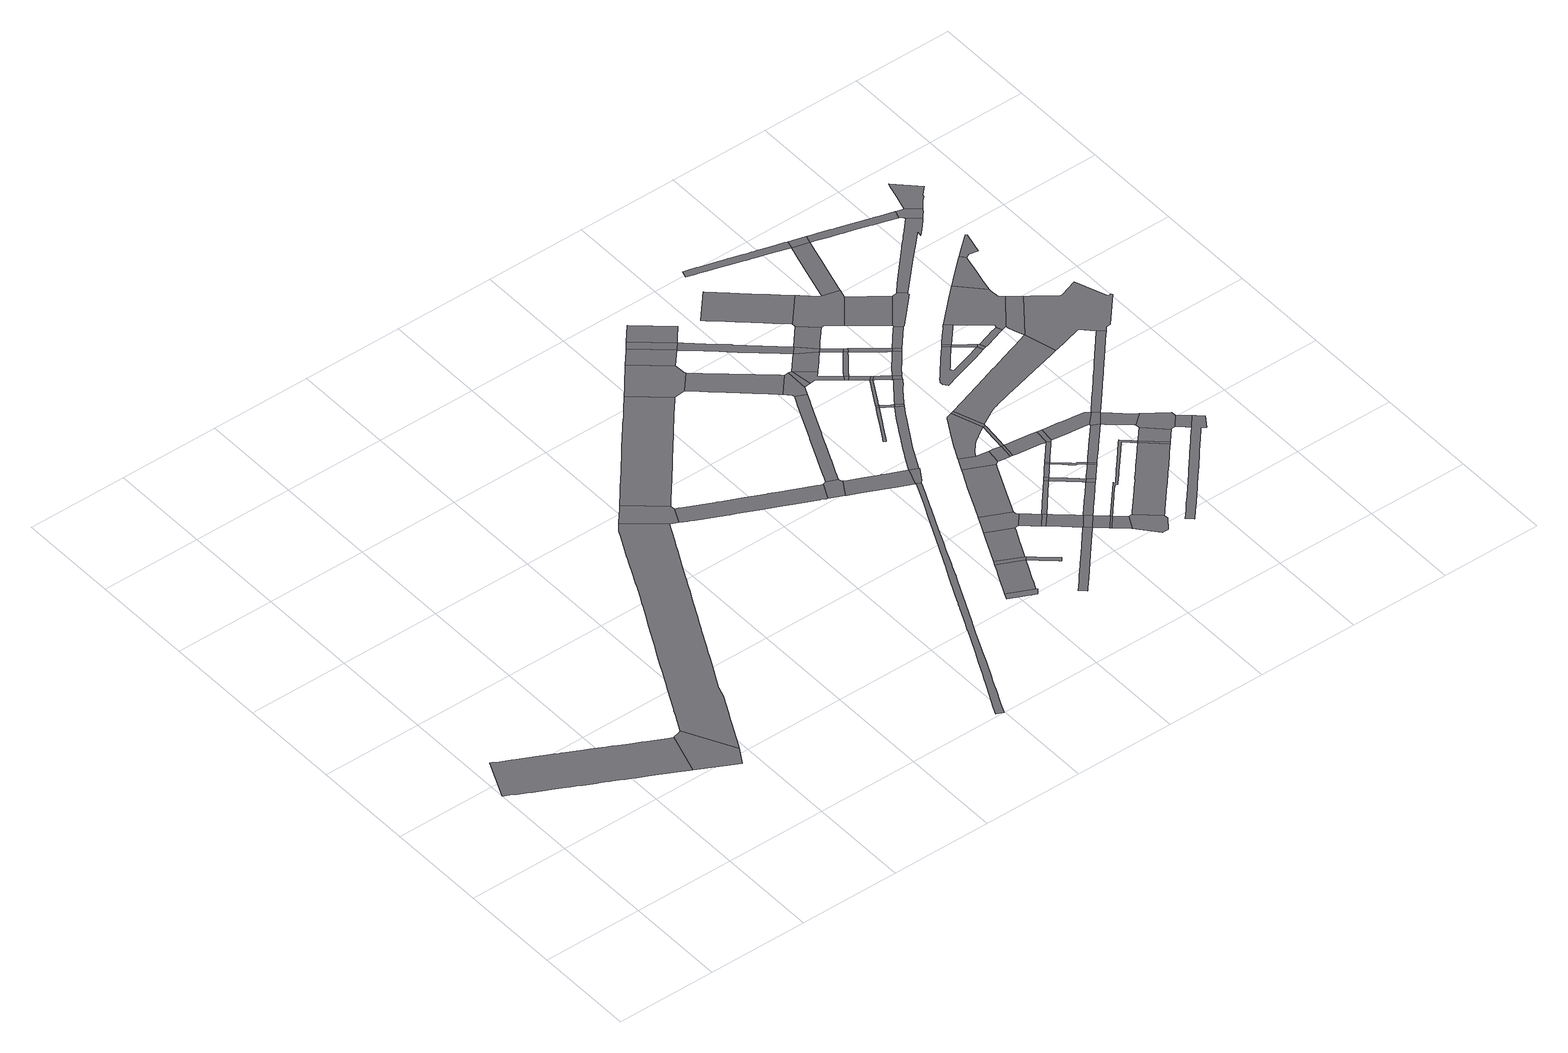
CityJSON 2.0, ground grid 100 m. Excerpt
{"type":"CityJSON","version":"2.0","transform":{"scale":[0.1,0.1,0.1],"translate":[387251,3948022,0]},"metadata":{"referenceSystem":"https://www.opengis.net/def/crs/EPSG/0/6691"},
"CityObjects":{
"road1":{"type":"Road","attributes":{"RoadStructureAttribute.sectionType":"1"},"geometry":[{"type":"MultiSurface","lod":"1","boundaries":[[[0,1,2,3,4,5,6,7,8,9,10,11,12,13,14,15,16,17,18,19,20,21,22,23,24,25,26,27,28,29,30,31,32,33,34,35,36,37,38,39,40,41,42,43,44,45,46,47,48,49,50,51,52,53,54,55,56,57,58,59,60,61,62,63]]]}]},
"road2":{"type":"Road","geometry":[{"type":"MultiSurface","lod":"1","boundaries":[[[64,65,63,62,66,67]]]}]},
"road3":{"type":"Road","attributes":{"function":"3","RoadStructureAttribute.sectionType":"1"},"geometry":[{"type":"MultiSurface","lod":"1","boundaries":[[[68,69,70,71,72,73,74,75,76,77,78,79,80,81,82,83,84,85,86,87,88,89,90,91,92,93,94,95,96,97,98,99,100,101,102,103,104,105,106,107,108,109,110,111,112,64,67,113,114,115,116,117,118,119,120,121,122,123,124,125,126,127,128,129,130,131,132,133,134,135,136,137,138,139,140,141,142,143,144,145,146,147,148,149,150,151,152,153,154,155,156,157,158]]]}]},
"road4":{"type":"Road","geometry":[{"type":"MultiSurface","lod":"1","boundaries":[[[159,160,161,162,163,164,165,166,68,158,167,168,169,170]]]}]},
"road5":{"type":"Road","attributes":{"RoadStructureAttribute.sectionType":"1"},"geometry":[{"type":"MultiSurface","lod":"1","boundaries":[[[171,172,173,174,175,176,177,178,179,180,181,182,183,184,185,186,187,188,189,190,169,168,191,192,193,194,195,196,197,198,199,200,201,202,203,204,205,206,207,208,209,210]]]}]},
"road6":{"type":"Road","attributes":{"RoadStructureAttribute.sectionType":"1"},"geometry":[{"type":"MultiSurface","lod":"1","boundaries":[[[211,212,213,214,215,216,217,218,219,220,221,222,223,224,225,226,227,228,229,230,231,232,233,234,235,236,237,238,239,240,241,242,243,244,245,246,247,248,249,250,251,252,253,254,255,256,257,258,259,260,261,262,263,264,265,266,267,268,269,270,271,272,273,274,275,276,277,278,279,280,281,282]]]}]},
"road7":{"type":"Road","attributes":{"function":"3","RoadStructureAttribute.sectionType":"1"},"geometry":[{"type":"MultiSurface","lod":"1","boundaries":[[[283,284,285,286,287,288,289,290,291,292,293,294,295,296,297,298,299,300,301,302,303,304,305,306,307,308,309,310,311,312,313,159,170,314,315,316,317,318,319,320,321,322,323,324,325]]]}]},
"road8":{"type":"Road","geometry":[{"type":"MultiSurface","lod":"1","boundaries":[[[326,327,328,329,330]]]}]},
"road9":{"type":"Road","attributes":{"RoadStructureAttribute.sectionType":"1"},"geometry":[{"type":"MultiSurface","lod":"1","boundaries":[[[331,332,333,334,326,330,335,336,337,338,339]]]}]},
"road10":{"type":"Road","geometry":[{"type":"MultiSurface","lod":"1","boundaries":[[[340,210,209,341,342,343]]]}]},
"road11":{"type":"Road","geometry":[{"type":"MultiSurface","lod":"1","boundaries":[[[344,331,339,345,346]]]}]},
"road12":{"type":"Road","geometry":[{"type":"MultiSurface","lod":"1","boundaries":[[[347,348,349,350,351,352,353,354,355,283,325,356,357,358,359,360,361,362]]]}]},
"road13":{"type":"Road","geometry":[{"type":"MultiSurface","lod":"1","boundaries":[[[363,364,365,344,346,366,367,368,369,370]]]}]},
"road14":{"type":"Road","attributes":{"RoadStructureAttribute.sectionType":"1"},"geometry":[{"type":"MultiSurface","lod":"1","boundaries":[[[371,372,373,374,375,376,342,341,377,378,379,380,381,382]]]}]},
"road15":{"type":"Road","attributes":{"RoadStructureAttribute.sectionType":"1"},"geometry":[{"type":"MultiSurface","lod":"1","boundaries":[[[383,384,385,386,387,388,389,390,391,392,393,394,395,396,397,398,399,400,401,402,403,404,345,339]]]}]},
"road16":{"type":"Road","attributes":{"RoadStructureAttribute.sectionType":"1"},"geometry":[{"type":"MultiSurface","lod":"1","boundaries":[[[405,406,407,408,409,410,411,412,413,414,415,416,340,343,417,418,419,420,421,422,423,424,425,426,427,428,429]]]}]},
"road17":{"type":"Road","geometry":[{"type":"MultiSurface","lod":"1","boundaries":[[[430,431,363,370,432,433,434,435,436]]]}]},
"road18":{"type":"Road","attributes":{"function":"3","RoadStructureAttribute.sectionType":"1"},"geometry":[{"type":"MultiSurface","lod":"1","boundaries":[[[437,438,347,362,439]]]}]},
"road19":{"type":"Road","attributes":{"RoadStructureAttribute.sectionType":"1"},"geometry":[{"type":"MultiSurface","lod":"1","boundaries":[[[440,441,442,443,444,445,446,447,448,449,450,451,452,453,454,455,456,457,458,459,460,461,462,463,464,465,466,467,468,469,470,471,472,473]]]}]},
"road20":{"type":"Road","geometry":[{"type":"MultiSurface","lod":"1","boundaries":[[[382,381,211,282,474,475,476,477,478,479,480]]]}]},
"road21":{"type":"Road","geometry":[{"type":"MultiSurface","lod":"1","boundaries":[[[481,482,437,439,483,484]]]}]},
"road22":{"type":"Road","attributes":{"RoadStructureAttribute.sectionType":"1"},"geometry":[{"type":"MultiSurface","lod":"1","boundaries":[[[485,486,487,488,489,490,491,492,493,357,356,494,495,496,497,498,499,500,501,502,503,504,505]]]}]},
"road23":{"type":"Road","attributes":{"RoadStructureAttribute.sectionType":"1"},"geometry":[{"type":"MultiSurface","lod":"1","boundaries":[[[506,507,433,432,508,509,510,511,512]]]}]},
"road24":{"type":"Road","geometry":[{"type":"MultiSurface","lod":"1","boundaries":[[[512,511,513,514,515]]]}]},
"road25":{"type":"Road","geometry":[{"type":"MultiSurface","lod":"1","boundaries":[[[516,517,518,519,520,430,436,521,522,523,524,525,526,527]]]}]},
"road26":{"type":"Road","attributes":{"function":"3","RoadStructureAttribute.sectionType":"1"},"geometry":[{"type":"MultiSurface","lod":"1","boundaries":[[[528,529,530,531,532,533,534,535,481,484,536,537,538]]]}]},
"road27":{"type":"Road","attributes":{"RoadStructureAttribute.sectionType":"1"},"geometry":[{"type":"MultiSurface","lod":"1","boundaries":[[[539,540,541,542,543,544,545,546,515,514,547,548,549,550,551,440,552]]]}]},
"road28":{"type":"Road","attributes":{"RoadStructureAttribute.sectionType":"1"},"geometry":[{"type":"MultiSurface","lod":"1","boundaries":[[[553,554,505,504,555,556,405,429,557]]]}]},
"road29":{"type":"Road","attributes":{"RoadStructureAttribute.sectionType":"1"},"geometry":[{"type":"MultiSurface","lod":"1","boundaries":[[[558,559,560,561,562,563,564,565,566,567,568,382,480,569,570,571,572,573,574,575,576]]]}]},
"road30":{"type":"Road","geometry":[{"type":"MultiSurface","lod":"1","boundaries":[[[552,440,473,577]]]}]},
"road31":{"type":"Road","attributes":{"RoadStructureAttribute.sectionType":"1"},"geometry":[{"type":"MultiSurface","lod":"1","boundaries":[[[578,579,580,581,582,583,584,585,586,587,588,589,590,591]]]}]},
"road32":{"type":"Road","attributes":{"RoadStructureAttribute.sectionType":"1"},"geometry":[{"type":"MultiSurface","lod":"1","boundaries":[[[592,593,594,595,596,597,512,515,598,599,600,601,602,603,604,605,606,607,608,609]]]}]},
"road33":{"type":"Road","attributes":{"RoadStructureAttribute.sectionType":"1"},"geometry":[{"type":"MultiSurface","lod":"1","boundaries":[[[610,611,612,577,473,613,614]]]}]},
"road34":{"type":"Road","geometry":[{"type":"MultiSurface","lod":"1","boundaries":[[[615,616,617,618,516,527,619,620,621,622]]]}]},
"road35":{"type":"Road","geometry":[{"type":"MultiSurface","lod":"1","boundaries":[[[623,553,557,624,625,626]]]}]},
"road36":{"type":"Road","attributes":{"RoadStructureAttribute.sectionType":"1"},"geometry":[{"type":"MultiSurface","lod":"1","boundaries":[[[627,628,629,630,631,632,633,634,635,636,637,638,639,640,483,439,641,642,643,644,645,646,647,648,649,650,651,652,653]]]}]},
"road37":{"type":"Road","geometry":[{"type":"MultiSurface","lod":"1","boundaries":[[[614,613,654,655]]]}]},
"road38":{"type":"Road","attributes":{"RoadStructureAttribute.sectionType":"1"},"geometry":[{"type":"MultiSurface","lod":"1","boundaries":[[[656,657,655,654,658,659,660]]]}]},
"road39":{"type":"Road","geometry":[{"type":"MultiSurface","lod":"1","boundaries":[[[661,578,591,662]]]}]},
"road40":{"type":"Road","attributes":{"RoadStructureAttribute.sectionType":"1"},"geometry":[{"type":"MultiSurface","lod":"1","boundaries":[[[623,626,663,664,665,666,667,668,669,670,671,672,673,674,675,676,677,678]]]}]},
"road41":{"type":"Road","attributes":{"RoadStructureAttribute.sectionType":"1"},"geometry":[{"type":"MultiSurface","lod":"1","boundaries":[[[679,680,558,681,682,683,662,591]]]}]},
"road42":{"type":"Road","geometry":[{"type":"MultiSurface","lod":"1","boundaries":[[[684,685,686,592,609,687]]]}]},
"road43":{"type":"Road","attributes":{"RoadStructureAttribute.sectionType":"1"},"geometry":[{"type":"MultiSurface","lod":"1","boundaries":[[[688,689,690,691,692,693,694,695,696,552,577,697,698,699,700,701,702,703,704,705,706,707,708,709,710]]]}]},
"road44":{"type":"Road","attributes":{"RoadStructureAttribute.sectionType":"1"},"geometry":[{"type":"MultiSurface","lod":"1","boundaries":[[[711,712,713,620,619,714,715,716,717]]]}]},
"road45":{"type":"Road","geometry":[{"type":"MultiSurface","lod":"1","boundaries":[[[718,719,720,721,722,723,724,725,726,615,622,727,728,729,730,731,732,733,734,735,736]]]}]},
"road46":{"type":"Road","geometry":[{"type":"MultiSurface","lod":"1","boundaries":[[[737,660,659,738,739,740,741,742,743]]]}]},
"road47":{"type":"Road","attributes":{"RoadStructureAttribute.sectionType":"1"},"geometry":[{"type":"MultiSurface","lod":"1","boundaries":[[[652,623,678,744,745,746,747,748,749]]]}]},
"road48":{"type":"Road","geometry":[{"type":"MultiSurface","lod":"1","boundaries":[[[681,558,576,750,751,752]]]}]},
"road49":{"type":"Road","attributes":{"RoadStructureAttribute.sectionType":"1"},"geometry":[{"type":"MultiSurface","lod":"1","boundaries":[[[753,754,755,756,757,758,759,760,761,762,763,764,661,662,765,766,767,768,769,770,771,772,773]]]}]},
"road50":{"type":"Road","geometry":[{"type":"MultiSurface","lod":"1","boundaries":[[[670,669,774,775,776]]]}]},
"road51":{"type":"Road","attributes":{"RoadStructureAttribute.sectionType":"1"},"geometry":[{"type":"MultiSurface","lod":"1","boundaries":[[[777,778,779,780,781,782,783,784,684,687,785,786,787,788,789]]]}]},
"road52":{"type":"Road","attributes":{"RoadStructureAttribute.sectionType":"1"},"geometry":[{"type":"MultiSurface","lod":"1","boundaries":[[[790,791,792,793,687,609,794,795,796,797,798,688,799]]]}]},
"road53":{"type":"Road","geometry":[{"type":"MultiSurface","lod":"1","boundaries":[[[717,716,800,801,802]]]}]},
"road54":{"type":"Road","attributes":{"RoadStructureAttribute.sectionType":"1"},"geometry":[{"type":"MultiSurface","lod":"1","boundaries":[[[803,804,805,806,807,776,775,808,809,810,811,812,813,814,753,815]]]}]},
"road55":{"type":"Road","geometry":[{"type":"MultiSurface","lod":"1","boundaries":[[[816,777,789,817]]]}]},
"road56":{"type":"Road","geometry":[{"type":"MultiSurface","lod":"1","boundaries":[[[653,652,749,818]]]}]},
"road57":{"type":"Road","geometry":[{"type":"MultiSurface","lod":"1","boundaries":[[[736,819,820,821,717,802,822,823,824,825]]]}]},
"road58":{"type":"Road","attributes":{"RoadStructureAttribute.sectionType":"1"},"geometry":[{"type":"MultiSurface","lod":"1","boundaries":[[[826,827,828,829,830,831,832,833,752,751,834,835,836,837,838,839]]]}]},
"road59":{"type":"Road","geometry":[{"type":"MultiSurface","lod":"1","boundaries":[[[799,688,710,840,841]]]}]},
"road60":{"type":"Road","geometry":[{"type":"MultiSurface","lod":"1","boundaries":[[[815,753,773,842]]]}]},
"road61":{"type":"Road","attributes":{"RoadStructureAttribute.sectionType":"1"},"geometry":[{"type":"MultiSurface","lod":"1","boundaries":[[[843,844,845,846,847,848,670,776,849,850,851,852,853,854,855]]]}]},
"road62":{"type":"Road","geometry":[{"type":"MultiSurface","lod":"1","boundaries":[[[856,718,736,825,857]]]}]},
"road63":{"type":"Road","attributes":{"RoadStructureAttribute.sectionType":"1"},"geometry":[{"type":"MultiSurface","lod":"1","boundaries":[[[858,842,773,859,860,861,862]]]}]},
"road64":{"type":"Road","attributes":{"RoadStructureAttribute.sectionType":"1"},"geometry":[{"type":"MultiSurface","lod":"1","boundaries":[[[863,864,865,801,800,866,867,868,869]]]}]},
"road65":{"type":"Road","attributes":{"RoadStructureAttribute.sectionType":"1"},"geometry":[{"type":"MultiSurface","lod":"1","boundaries":[[[870,871,872,873,874,875,876,877,878,879,880,881,882,883,884,885,886,817,789]]]}]},
"road66":{"type":"Road","attributes":{"RoadStructureAttribute.sectionType":"1"},"geometry":[{"type":"MultiSurface","lod":"1","boundaries":[[[887,888,889,816,817,890,891,892,893,894,895,869]]]}]},
"road67":{"type":"Road","attributes":{"RoadStructureAttribute.sectionType":"1"},"geometry":[{"type":"MultiSurface","lod":"1","boundaries":[[[878,896,897,898,799,841,899,900,901,902]]]}]},
"road68":{"type":"Road","attributes":{"RoadStructureAttribute.sectionType":"1"},"geometry":[{"type":"MultiSurface","lod":"1","boundaries":[[[903,904,818,749,905,906,843,907]]]}]},
"road69":{"type":"Road","attributes":{"RoadStructureAttribute.sectionType":"1"},"geometry":[{"type":"MultiSurface","lod":"1","boundaries":[[[908,909,653,818,910,911,912,913,914,915]]]}]},
"road70":{"type":"Road","geometry":[{"type":"MultiSurface","lod":"1","boundaries":[[[862,861,826,839,916]]]}]},
"road71":{"type":"Road","attributes":{"function":"3","RoadStructureAttribute.sectionType":"1"},"geometry":[{"type":"MultiSurface","lod":"1","boundaries":[[[917,918,919,920,921,922,923,924,925,926,927,928,929,930,931,932,933,934,935,936,937,938,939,940,941]]]}]},
"road72":{"type":"Road","geometry":[{"type":"MultiSurface","lod":"1","boundaries":[[[942,907,843,855,943]]]}]},
"road73":{"type":"Road","geometry":[{"type":"MultiSurface","lod":"1","boundaries":[[[879,878,902,944]]]}]},
"road74":{"type":"Road","geometry":[{"type":"MultiSurface","lod":"1","boundaries":[[[945,946,947,948,949,950,951,952,953,954,955,956,957,958,959,960,961,962,963,614,655,964,965,966,967,968,969,970,971,972,973,974,975,976,977,978,979,980,981,982,983,984,985,986,987]]]}]},
"road75":{"type":"Road","geometry":[{"type":"MultiSurface","lod":"1","boundaries":[[[863,869,895,988,989,990]]]}]},
"road76":{"type":"Road","attributes":{"RoadStructureAttribute.sectionType":"1"},"geometry":[{"type":"MultiSurface","lod":"1","boundaries":[[[991,992,993,994,995,996,997,862,916,998,999,1000,1001]]]}]},
"road77":{"type":"Road","attributes":{"RoadStructureAttribute.sectionType":"1"},"geometry":[{"type":"MultiSurface","lod":"1","boundaries":[[[1002,1003,1004,1005,1006,991,1007,1008,1009,1010,1011,1012,1013,1014,943,855]]]}]},
"road78":{"type":"Road","attributes":{"function":"3","RoadStructureAttribute.sectionType":"1"},"geometry":[{"type":"MultiSurface","lod":"1","boundaries":[[[986,1015,1016,1017,1018,1019,1020,1021,1022,1023,1024,1025,1026,1027,1028,1029,1030,1031,1032,737,743,1033,1034,1035,1036,1037,1038,1039,1040,1041,1042,1043,1044,1045,1046,1047,1048,1049]]]}]},
"road79":{"type":"Road","attributes":{"RoadStructureAttribute.sectionType":"1"},"geometry":[{"type":"MultiSurface","lod":"1","boundaries":[[[1050,1051,1052,1053,1054,1055,1056,1057,879,944,1058,1059,1060,1061,1062,1063,1064]]]}]},
"road80":{"type":"Road","geometry":[{"type":"MultiSurface","lod":"1","boundaries":[[[1007,991,1001,1065]]]}]},
"road81":{"type":"Road","geometry":[{"type":"MultiSurface","lod":"1","boundaries":[[[1066,1067,1068,941,940,1069,1070,908,915,1071,1072,1073,1074,1075,1076,1077,1078]]]}]},
"road82":{"type":"Road","attributes":{"RoadStructureAttribute.sectionType":"1"},"geometry":[{"type":"MultiSurface","lod":"1","boundaries":[[[1079,1080,1081,1082,1083,1084,1085,990,989,1086,1087,1088,1089,1090,1091,1092]]]}]},
"road83":{"type":"Road","attributes":{"RoadStructureAttribute.sectionType":"1"},"geometry":[{"type":"MultiSurface","lod":"1","boundaries":[[[1093,1094,1007,1065,1095,1096]]]}]},
"road84":{"type":"Road","attributes":{"function":"3","RoadStructureAttribute.sectionType":"1"},"geometry":[{"type":"MultiSurface","lod":"1","boundaries":[[[1097,1098,1099,1100,1101,1102,1103,1104,1105,1106,1107,1108,1109,1110,1111,1112,1113,1114,1115,1116,1117,1118,1119,1120,1121,1122,1123,1124,1125,1126,1127,1128,1129,1130,1131,1132,1133,1134,1135,1136,1137,1138,1139,1140,1141,1142]]]}]},
"road85":{"type":"Road","attributes":{"RoadStructureAttribute.sectionType":"1"},"geometry":[{"type":"MultiSurface","lod":"1","boundaries":[[[1143,1144,1145,1146,1147,1148,1149,1150,1151,1152,1153,1154,1155,1156,1157,1158,1159,1160,1161,1162,1163,1164,1165,1166,1167,1168,1169,1170,1171,1172,1173,1174,1175,1176,1177,1178,1179,1180,1181,1182]]]}]},
"road86":{"type":"Road","geometry":[{"type":"MultiSurface","lod":"1","boundaries":[[[1183,1184,1185,1186,1187,1188,1189,1190,1191,1192,1193,1194,1195,1196,1197,856,857,1198,1199,1200,1201,1202,1203,1204,1205,1206,1207,1208,1209,1210,1211,1212,1213,1214,1215]]]}]},
"road87":{"type":"Road","attributes":{"RoadStructureAttribute.sectionType":"1"},"geometry":[{"type":"MultiSurface","lod":"1","boundaries":[[[1216,1217,1218,1219,1220,1221,1222,1223,1224,1225,1226,1227,1228,1229,1230,1231,1232,1233,1234,1235,1236,1237,1238,1239,1240,1241,1242,1243,1244,1245,1246,1247,1248,1249,1250,1251,1252,1253,1254,1255,1256,1257,1258,1259,1260,1261]]]}]},
"road88":{"type":"Road","geometry":[{"type":"MultiSurface","lod":"1","boundaries":[[[1092,1091,1050,1064,1262]]]}]},
"road89":{"type":"Road","attributes":{"function":"3","RoadStructureAttribute.sectionType":"1"},"geometry":[{"type":"MultiSurface","lod":"1","boundaries":[[[1263,1264,1265,1266,1267,1076,1075,1268,1269,1270,1271,1272,1273,1274,1275,1276]]]}]},
"road90":{"type":"Road","geometry":[{"type":"MultiSurface","lod":"1","boundaries":[[[987,986,1049,1277]]]}]},
"road91":{"type":"Road","geometry":[{"type":"MultiSurface","lod":"1","boundaries":[[[1278,1143,1182,1279]]]}]},
"road92":{"type":"Road","attributes":{"RoadStructureAttribute.sectionType":"1"},"geometry":[{"type":"MultiSurface","lod":"1","boundaries":[[[1280,1281,1282,1283,1284,1285,1286,1262,1064,1287,1288,1289,1290,1291]]]}]},
"road93":{"type":"Road","attributes":{"function":"3","RoadStructureAttribute.sectionType":"1"},"geometry":[{"type":"MultiSurface","lod":"1","boundaries":[[[1292,1293,1294,987,1277,1295,1296,1297]]]}]},
"road94":{"type":"Road","attributes":{"RoadStructureAttribute.sectionType":"1"},"geometry":[{"type":"MultiSurface","lod":"1","boundaries":[[[1298,1299,1300,1301,1302,1279,1182,1303,1304,1305,1306,1162,1307]]]}]},
"road95":{"type":"Road","attributes":{"RoadStructureAttribute.sectionType":"1"},"geometry":[{"type":"MultiSurface","lod":"1","boundaries":[[[1308,1309,1310,1311,1312,1313,1278,1279,1314,1315,1316,1317,1318,1319,1320,1321]]]}]},
"road96":{"type":"Road","geometry":[{"type":"MultiSurface","lod":"1","boundaries":[[[1322,1323,1324,1276,1275,1325,1093,1096,1326,1327,1328,1329,1330,1331,1332,1333]]]}]},
"road97":{"type":"Road","geometry":[{"type":"MultiSurface","lod":"1","boundaries":[[[1307,1162,1161,1334,1335]]]}]},
"road98":{"type":"Road","attributes":{"function":"3","RoadStructureAttribute.sectionType":"1"},"geometry":[{"type":"MultiSurface","lod":"1","boundaries":[[[1141,1336,1337,1338,1339,1078,1077,1340,1341,1342,1343,1344,1345]]]}]},
"road99":{"type":"Road","geometry":[{"type":"MultiSurface","lod":"1","boundaries":[[[1346,1291,1290,1347,1292,1297,1348,1349,1350,1351,1352]]]}]},
"road100":{"type":"Road","attributes":{"RoadStructureAttribute.sectionType":"1"},"geometry":[{"type":"MultiSurface","lod":"1","boundaries":[[[1353,1354,1355,1335,1334,1356,1357,1358,1359,1360]]]}]},
"road101":{"type":"Road","geometry":[{"type":"MultiSurface","lod":"1","boundaries":[[[1361,1362,1363,1350,1349,1364,1365,1218,1217]]]}]},
"road102":{"type":"Road","geometry":[{"type":"MultiSurface","lod":"1","boundaries":[[[1142,1141,1345,1366]]]}]},
"road103":{"type":"Road","attributes":{"RoadStructureAttribute.sectionType":"1"},"geometry":[{"type":"MultiSurface","lod":"1","boundaries":[[[1367,1368,1369,1370,1371,1372,1373,1374,1375,1376,1377,1378,1379,1380,1381,1092,1262,1382,1383,1384,1385,1386,1387,1388,1389,1390,1391,1392]]]}]},
"road104":{"type":"Road","geometry":[{"type":"MultiSurface","lod":"1","boundaries":[[[1393,1394,1395,1308,1321,1396,1397,1398,1399,1400,1401,1402,1403,1404,1405,1353,1360,1406,1407,1408,1409,1410,1411,1412,1413,1414]]]}]},
"road105":{"type":"Road","geometry":[{"type":"MultiSurface","lod":"1","boundaries":[[[1415,1416,1417,1418,1419,1420,1421,1411,1410,1422,1423,1424,1183,1425]]]}]},
"road106":{"type":"Road","attributes":{"RoadStructureAttribute.sectionType":"1"},"geometry":[{"type":"MultiSurface","lod":"1","boundaries":[[[1426,1427,1428,1429,1430,1431,1432,1433,1434,1435,1436,1437,1438,1439,1440,1322,1333,1441,1442,1443,1444,1445,1446,1447,1448,1449,1450,1451,1452,1453,1454,1455]]]}]},
"road107":{"type":"Road","attributes":{"RoadStructureAttribute.sectionType":"1"},"geometry":[{"type":"MultiSurface","lod":"1","boundaries":[[[1456,1457,1458,1459,1460,1461,1462,1463,1464,1465,1466,1467,1366,1345,1468,1469,1470,1471,1472,1473,1474,1475,1476,1477,1478,1479,1480,1481,1482,1483,1484,1485]]]}]},
"road108":{"type":"Road","attributes":{"function":"3","RoadStructureAttribute.sectionType":"1"},"geometry":[{"type":"MultiSurface","lod":"1","boundaries":[[[1486,1487,1488,1489,1393,1414,1490,1491,1492,1493]]]}]},
"road109":{"type":"Road","geometry":[{"type":"MultiSurface","lod":"1","boundaries":[[[1494,1495,1496,1497,1498,1499,1500,1501,1502,1425,1183,1215,1503,1504,1505,1506,1507,1508,1367,1392,1509,1510,1511,1512,1513,1514,1515,1516]]]}]},
"road110":{"type":"Road","geometry":[{"type":"MultiSurface","lod":"1","boundaries":[[[1517,1518,1519,1486,1493,1520,1521,1522,1523,1524,1525,1526]]]}]},
"road111":{"type":"Road","geometry":[{"type":"MultiSurface","lod":"1","boundaries":[[[1527,1485,1484,1528,1529,1530,1426,1455,1531,1532,1533,1534]]]}]},
"road112":{"type":"Road","attributes":{"RoadStructureAttribute.sectionType":"1"},"geometry":[{"type":"MultiSurface","lod":"1","boundaries":[[[1535,1536,1537,1538,1539,1534,1533,1540,1541,1542,1543]]]}]}
},
"vertices":[
[1562,1534,0],[1534,1548,0],[1399,1618,0],[1357,1639,0],[1335,1650,0],[1291,1673,0],[1236,1701,0],[1143,1749,0],[1129,1756,0],[1064,1789,0],[1059,1792,0],[1057,1793,0],[1050,1796,0],[958,1844,0],[912,1867,0],[853,1898,0],[773,1938,0],[735,1958,0],[722,1965,0],[704,1974,0],[679,1987,0],[651,2001,0],[636,2009,0],[627,2014,0],[540,2058,0],[385,2138,0],[361,2150,0],[350,2156,0],[258,2203,0],[201,2233,0],[182,2242,0],[5,1851,0],[20,1843,0],[60,1821,0],[117,1790,0],[189,1751,0],[236,1727,0],[285,1702,0],[336,1676,0],[357,1666,0],[463,1611,0],[532,1576,0],[597,1543,0],[624,1529,0],[679,1501,0],[733,1473,0],[766,1457,0],[795,1442,0],[833,1422,0],[853,1412,0],[907,1385,0],[932,1372,0],[953,1361,0],[1001,1337,0],[1039,1317,0],[1130,1271,0],[1131,1270,0],[1210,1230,0],[1241,1214,0],[1275,1197,0],[1357,1155,0],[1451,1107,0],[1474,1095,0],[1605,1512,0],
[1698,1542,0],[1673,1533,0],[1855,892,0],[1951,1055,0],
[2930,3910,0],[2925,3904,0],[2919,3897,0],[2871,3839,0],[2861,3820,0],[2837,3772,0],[2826,3750,0],[2808,3716,0],[2737,3578,0],[2720,3542,0],[2715,3532,0],[2678,3456,0],[2622,3341,0],[2585,3265,0],[2575,3245,0],[2548,3189,0],[2538,3169,0],[2514,3119,0],[2501,3092,0],[2496,3083,0],[2451,2997,0],[2435,2966,0],[2424,2944,0],[2415,2928,0],[2384,2869,0],[2349,2801,0],[2337,2778,0],[2325,2756,0],[2230,2573,0],[2211,2537,0],[2175,2468,0],[2144,2409,0],[2093,2310,0],[2084,2293,0],[2052,2230,0],[1985,2100,0],[1939,2011,0],[1837,1813,0],[1825,1789,0],[1820,1780,0],[1791,1722,0],[1759,1660,0],[1730,1603,0],[1716,1576,0],[1706,1556,0],[1974,1100,0],[2096,1338,0],[2132,1409,0],[2147,1438,0],[2158,1459,0],[2261,1661,0],[2296,1763,0],[2298,1772,0],[2301,1776,0],[2321,1815,0],[2414,1995,0],[2466,2094,0],[2492,2145,0],[2499,2157,0],[2542,2242,0],[2635,2421,0],[2640,2432,0],[2683,2517,0],[2709,2567,0],[2718,2585,0],[2736,2619,0],[2767,2679,0],[2793,2728,0],[2804,2750,0],[2813,2768,0],[2845,2828,0],[2849,2836,0],[2861,2857,0],[2901,2937,0],[2902,2938,0],[2939,3010,0],[2942,3016,0],[2979,3088,0],[3016,3161,0],[3102,3328,0],[3110,3343,0],[3135,3392,0],[3140,3401,0],[3148,3417,0],[3153,3426,0],[3156,3433,0],[3160,3440,0],[3218,3550,0],[3246,3604,0],[3259,3629,0],[3262,3635,0],
[3078,4083,0],[3067,4071,0],[3064,4067,0],[3058,4060,0],[3055,4056,0],[3054,4056,0],[3049,4050,0],[3001,3993,0],[3312,3611,0],[3335,3599,0],[3414,3760,0],[3406,3802,0],
[4579,3213,0],[4545,3229,0],[4473,3262,0],[4454,3271,0],[4359,3316,0],[4246,3368,0],[4156,3410,0],[4148,3413,0],[4049,3459,0],[4022,3472,0],[3945,3507,0],[3767,3589,0],[3750,3597,0],[3740,3601,0],[3613,3663,0],[3460,3738,0],[3459,3739,0],[3458,3739,0],[3455,3740,0],[3450,3743,0],[3369,3583,0],[3400,3568,0],[3405,3565,0],[3441,3548,0],[3458,3540,0],[3706,3419,0],[3736,3404,0],[3738,3404,0],[3775,3386,0],[3789,3380,0],[3973,3295,0],[4154,3211,0],[4236,3173,0],[4451,3073,0],[4452,3073,0],[4453,3072,0],[4456,3071,0],[4503,3049,0],[4514,3044,0],[4593,3207,0],
[5219,2718,0],[5193,2662,0],[5113,2488,0],[5072,2403,0],[5059,2377,0],[5043,2343,0],[4911,2065,0],[4807,1848,0],[4780,1793,0],[4758,1747,0],[4746,1723,0],[4685,1599,0],[4684,1597,0],[4621,1466,0],[4611,1445,0],[4596,1412,0],[4571,1361,0],[4552,1321,0],[4546,1309,0],[4528,1271,0],[4525,1266,0],[4432,1071,0],[4428,1064,0],[4403,1010,0],[4406,1007,0],[4348,887,0],[4281,753,0],[4247,683,0],[4235,659,0],[4145,476,0],[4121,427,0],[4115,415,0],[4109,404,0],[4082,349,0],[3963,107,0],[3927,34,0],[3994,2,0],[4000,15,0],[4040,101,0],[4119,267,0],[4144,320,0],[4174,385,0],[4188,414,0],[4269,582,0],[4278,601,0],[4330,715,0],[4342,741,0],[4348,752,0],[4382,827,0],[4413,894,0],[4426,922,0],[4469,1012,0],[4497,1070,0],[4591,1265,0],[4647,1383,0],[4671,1433,0],[4734,1565,0],[4748,1594,0],[4768,1637,0],[4774,1650,0],[4801,1710,0],[4818,1746,0],[4893,1911,0],[4928,1987,0],[4963,2065,0],[4982,2106,0],[5042,2235,0],[5120,2403,0],[5133,2430,0],[5202,2581,0],[5251,2687,0],[5257,2700,0],
[3970,5133,0],[3968,5131,0],[3933,5089,0],[3899,5050,0],[3849,4991,0],[3810,4944,0],[3762,4891,0],[3755,4883,0],[3713,4835,0],[3703,4823,0],[3686,4803,0],[3658,4770,0],[3633,4740,0],[3607,4710,0],[3572,4669,0],[3517,4604,0],[3482,4562,0],[3458,4533,0],[3418,4485,0],[3415,4482,0],[3379,4439,0],[3267,4307,0],[3250,4288,0],[3241,4278,0],[3215,4246,0],[3208,4238,0],[3196,4224,0],[3165,4187,0],[3149,4168,0],[3116,4128,0],[3084,4091,0],[3462,3867,0],[3638,4074,0],[3643,4080,0],[3747,4205,0],[3766,4227,0],[3770,4231,0],[3909,4397,0],[3979,4479,0],[3987,4489,0],[4171,4708,0],[4193,4734,0],[4296,4856,0],
[4934,1162,0],[4907,1105,0],[5152,988,0],[5192,1033,0],[5179,1045,0],
[5097,1502,0],[5062,1428,0],[5050,1404,0],[5032,1366,0],[5187,1062,0],[5215,1122,0],[5242,1178,0],[5293,1284,0],[5342,1384,0],
[4631,3220,0],[4651,2980,0],[4748,3134,0],[4732,3174,0],
[5115,1539,0],[5368,1415,0],[5360,1422,0],
[4224,5434,0],[4190,5394,0],[4179,5381,0],[4109,5297,0],[4049,5226,0],[4025,5198,0],[3977,5141,0],[3974,5138,0],[3972,5136,0],[4413,4868,0],[4563,5034,0],[4556,5040,0],[4555,5069,0],[4552,5120,0],[4550,5148,0],[4549,5160,0],
[5276,1876,0],[5232,1785,0],[5212,1742,0],[5428,1562,0],[5434,1574,0],[5441,1588,0],[5514,1738,0],[5523,1758,0],
[5098,2974,0],[5058,2992,0],[5051,2996,0],[4898,3065,0],[4794,3113,0],[4753,3132,0],[4667,2973,0],[4750,2934,0],[4993,2822,0],[5049,2796,0],[5211,2722,0],[5277,2892,0],
[5377,1354,0],[5431,1308,0],[5453,1289,0],[5501,1248,0],[5510,1240,0],[5522,1230,0],[5545,1210,0],[5556,1200,0],[5557,1199,0],[5573,1185,0],[5599,1215,0],[5599,1216,0],[5583,1229,0],[5582,1230,0],[5578,1234,0],[5573,1238,0],[5566,1244,0],[5529,1277,0],[5525,1280,0],[5432,1360,0],[5409,1380,0],[5386,1400,0],
[5097,4223,0],[5065,4153,0],[5055,4131,0],[5023,4064,0],[4980,3971,0],[4915,3831,0],[4870,3734,0],[4866,3726,0],[4757,3491,0],[4709,3388,0],[4674,3312,0],[4654,3269,0],[4754,3221,0],[4774,3265,0],[4839,3406,0],[4850,3430,0],[4917,3575,0],[4937,3617,0],[4975,3699,0],[4987,3724,0],[5062,3884,0],[5145,4062,0],[5155,4084,0],[5163,4101,0],[5198,4176,0],
[5362,2057,0],[5317,1963,0],[5563,1766,0],[5658,1877,0],[5651,1882,0],[5647,1886,0],[5638,1925,0],
[4355,5587,0],[4337,5566,0],[4682,5308,0],
[5982,1405,0],[5971,1393,0],[5754,1148,0],[5729,1120,0],[5719,1108,0],[5676,1060,0],[5673,1056,0],[5641,1021,0],[5632,1011,0],[5624,1002,0],[5562,932,0],[5560,929,0],[5530,896,0],[5523,888,0],[5488,849,0],[5483,843,0],[5448,804,0],[5508,751,0],[5529,775,0],[5530,775,0],[5575,826,0],[5610,866,0],[5639,898,0],[5655,916,0],[5704,971,0],[5717,986,0],[5727,997,0],[5735,1006,0],[5755,1028,0],[5763,1038,0],[5779,1055,0],[5813,1094,0],[6031,1340,0],[6042,1352,0],
[5261,2707,0],[5267,2714,0],[5277,2718,0],[5279,2721,0],[5316,2781,0],[5359,2851,0],[5351,2855,0],
[4413,5655,0],[4359,5592,0],[4743,5376,0],[4741,5378,0],
[5169,4512,0],[5070,4597,0],[5006,4651,0],[4920,4725,0],[4835,4797,0],[4773,4851,0],[4664,4944,0],[4605,4994,0],[4607,4994,0],[4456,4829,0],[4473,4814,0],[4514,4777,0],[4566,4729,0],[4681,4626,0],[4716,4594,0],[4770,4546,0],[4848,4476,0],[4949,4385,0],[5013,4327,0],[5034,4308,0],[5197,4488,0],
[5775,1776,0],[5737,1808,0],[5596,1737,0],[5649,1692,0],[5676,1669,0],[5713,1637,0],[5808,1747,0],
[5735,1618,0],[5743,1611,0],[5838,1721,0],
[5625,2610,0],[5604,2565,0],[5524,2398,0],[5442,2225,0],[5363,2060,0],[5652,1954,0],[5661,1973,0],[5699,2056,0],[5741,2145,0],[5857,2394,0],[5871,2424,0],[5897,2480,0],
[4548,5815,0],[4540,5806,0],[4487,5744,0],[4484,5739,0],[4481,5736,0],[4476,5730,0],[4471,5724,0],[4423,5668,0],[4749,5387,0],[4780,5423,0],[4878,5536,0],
[6035,1552,0],[6034,1553,0],[6021,1564,0],[5944,1630,0],[5939,1635,0],[5936,1637,0],[5933,1640,0],[5870,1693,0],[5843,1524,0],[5846,1522,0],[5847,1521,0],[5916,1461,0],[5926,1453,0],[6075,1517,0],
[5239,4488,0],[5238,4488,0],[5066,4279,0],[5091,4257,0],[5238,4260,0],
[5681,3591,0],[5679,3588,0],[5603,3470,0],[5570,3414,0],[5560,3398,0],[5509,3311,0],[5460,3228,0],[5454,3217,0],[5409,3142,0],[5366,3060,0],[5362,3053,0],[5450,3043,0],[5452,3046,0],[5459,3059,0],[5472,3082,0],[5500,3129,0],[5657,3396,0],[5697,3466,0],[5750,3545,0],
[6135,1465,0],
[5547,3675,0],[5543,3668,0],[5494,3585,0],[5457,3522,0],[5385,3400,0],[5332,3308,0],[5340,3303,0],[5353,3296,0],[5374,3330,0],[5398,3372,0],[5414,3399,0],[5457,3472,0],[5461,3479,0],[5569,3663,0],
[6087,2070,0],[6071,2052,0],[6039,2015,0],[6002,1972,0],[5994,1963,0],[5973,1938,0],[5850,1734,0],[5903,1796,0],[5957,1859,0],[5964,1866,0],[5988,1894,0],[6003,1912,0],[6028,1941,0],[6033,1946,0],[6039,1953,0],[6077,1998,0],[6084,2006,0],[6117,2043,0],
[6221,1390,0],[6209,1400,0],[6202,1407,0],[6153,1255,0],[6249,1365,0],
[5688,2737,0],[5677,2716,0],[5643,2648,0],[5632,2624,0],[5933,2500,0],[5953,2651,0],[5915,2656,0],[5826,2668,0],
[5279,4488,0],[5268,4264,0],[5293,4268,0],[5308,4270,0],
[5481,4718,0],[5476,4723,0],[5472,4727,0],[5282,4897,0],[5181,4987,0],[5096,5063,0],[5086,5072,0],[5076,5081,0],[5065,5091,0],[5008,5141,0],[4921,5218,0],[4779,5344,0],[4759,5362,0],[4757,5363,0],[4694,5297,0],[4698,5294,0],[4778,5223,0],[4857,5152,0],[4956,5065,0],[5004,5022,0],[5023,5005,0],[5074,4959,0],[5120,4919,0],[5210,4838,0],[5343,4720,0],[5424,4649,0],[5483,4717,0],
[6165,1245,0],[6261,1354,0],
[6359,1269,0],[6319,1304,0],[6227,1191,0],[6298,1128,0],[6366,1263,0],
[5561,3700,0],[5583,3687,0],
[5367,4278,0],[5381,4267,0],[5403,4250,0],[5412,4242,0],[5453,4209,0],[5536,4143,0],[5559,4124,0],[5582,4162,0],[5570,4171,0],[5565,4175,0],[5564,4176,0],[5449,4268,0],[5439,4276,0],[5409,4299,0],[5408,4300,0],[5444,4340,0],
[5656,3607,0],[5679,3592,0],[5696,3614,0],[5694,3616,0],[5675,3628,0],
[6113,2100,0],[6092,2076,0],[6089,2073,0],[6143,2074,0],
[6357,1832,0],[6337,1809,0],[6316,1786,0],[6285,1752,0],[6284,1751,0],[6265,1729,0],[6232,1692,0],[6194,1650,0],[6192,1648,0],[6175,1509,0],[6200,1536,0],[6203,1540,0],[6239,1580,0],[6242,1583,0],[6264,1608,0],[6269,1613,0],[6298,1646,0],[6309,1658,0],[6335,1688,0],[6351,1705,0],[6353,1707,0],[6371,1728,0],[6416,1778,0],
[6047,2638,0],[6020,2642,0],[5985,2646,0],[6000,2491,0],[6045,2485,0],[6055,2484,0],[6075,2634,0],
[6005,3225,0],[5944,3204,0],[5939,3196,0],[5855,3054,0],[5851,3047,0],[5753,2867,0],[5749,2861,0],[5713,2788,0],[5691,2744,0],[5853,2714,0],[5855,2718,0],[5856,2720,0],[5917,2791,0],[5941,2811,0],[5954,2822,0],[6050,2887,0],[6060,2894,0],[6091,2913,0],[6107,2923,0],
[6406,1265,0],[6467,926,0],[6486,926,0],[6526,927,0],[6617,1042,0],[6615,1043,0],[6613,1084,0],
[5463,4362,0],[5470,4370,0],[5474,4374,0],[5548,4457,0],[5549,4457,0],[5613,4529,0],
[5758,3556,0],[5765,3568,0],[5699,3613,0],
[5730,3988,0],[5691,3921,0],[5686,3913,0],[5656,3862,0],[5653,3856,0],[5640,3834,0],[5632,3820,0],[5611,3784,0],[5605,3774,0],[5597,3760,0],[5573,3719,0],[5572,3717,0],[5601,3717,0],[5613,3738,0],[5622,3753,0],[5638,3781,0],[5663,3824,0],[5669,3834,0],[5678,3849,0],[5697,3883,0],[5750,3972,0],
[5564,4120,0],[5588,4102,0],[5615,4134,0],
[6224,2228,0],[6192,2191,0],[6181,2179,0],[6173,2170,0],[6169,2165,0],[6151,2144,0],[6137,2128,0],[6129,2118,0],[6204,2144,0],[6211,2153,0],[6212,2153,0],[6222,2165,0],[6254,2202,0],
[6338,1901,0],[6315,1922,0],[6263,1968,0],[6169,2050,0],[6235,1939,0],[6263,1914,0],[6268,1910,0],[6289,1892,0],[6337,1849,0],[6383,1861,0],
[6080,2480,0],[6100,2631,0],[6100,2632,0],
[5740,4036,0],[5715,4056,0],[5674,4088,0],[5662,4098,0],[5631,4122,0],[5605,4088,0],[5625,4072,0],[5647,4054,0],[5649,4053,0],[5656,4047,0],[5663,4041,0],[5704,4009,0],[5763,4018,0],
[6239,2244,0],[6269,2218,0],
[5640,4559,0],
[6106,2911,0],[6089,2757,0],[6084,2711,0],[6109,2711,0],[6117,2789,0],[6131,2909,0],[6132,2920,0],
[5888,3862,0],[5865,3832,0],[5823,3776,0],[5776,3715,0],[5772,3709,0],[5759,3693,0],[5749,3679,0],[5740,3667,0],[5774,3580,0],[5869,3714,0],[5893,3746,0],[5902,3747,0],[5951,3816,0],[5946,3819,0],
[6419,1781,0],[6443,1808,0],
[5780,4005,0],
[5772,4404,0],[5768,4398,0],[5750,4375,0],[5683,4291,0],[5654,4253,0],[5620,4211,0],[5654,4185,0],[5657,4189,0],[5716,4265,0],[5742,4298,0],[5767,4329,0],[5802,4375,0],[5805,4378,0],
[6034,3234,0],[6134,2938,0],
[5832,3964,0],[5763,3962,0],[5879,3870,0],[5879,3869,0],[5907,3905,0],
[6428,2587,0],[6346,2598,0],[6253,2610,0],[6123,2475,0],[6344,2445,0],[6392,2438,0],[6408,2436,0],
[6341,2126,0],[6379,2092,0],[6389,2083,0],[6423,2053,0],[6426,2050,0],[6446,2051,0],[6451,2047,0],[6462,2037,0],[6506,1998,0],[6520,2014,0],[6483,2047,0],[6476,2053,0],[6453,2073,0],[6434,2070,0],[6403,2098,0],[6393,2107,0],[6341,2153,0],
[6392,2418,0],[6365,2388,0],[6343,2363,0],[6328,2285,0],[6343,2302,0],[6366,2329,0],[6418,2387,0],[6419,2388,0],[6438,2410,0],
[6498,1990,0],[6471,1959,0],[6408,1889,0],[6463,1830,0],[6467,1835,0],[6468,1836,0],[6566,1945,0],
[5768,4458,0],[5698,4514,0],[5683,4474,0],[5768,4407,0],[5797,4435,0],
[5655,4909,0],[5484,4718,0],[5685,4610,0],[5746,4679,0],[5767,4702,0],[5771,4707,0],[5778,4715,0],[5820,4762,0],
[5974,3856,0],
[5803,5301,0],[5798,5305,0],[5779,5323,0],[5739,5359,0],[5718,5378,0],[5696,5397,0],[5541,5535,0],[5540,5536,0],[5482,5588,0],[5400,5662,0],[5325,5728,0],[5320,5733,0],[5317,5736,0],[5077,5470,0],[5080,5467,0],[5111,5439,0],[5174,5382,0],[5296,5272,0],[5318,5252,0],[5476,5110,0],[5498,5090,0],[5534,5058,0],[5557,5037,0],[5655,4949,0],[5896,5217,0],
[5812,4424,0],[5830,4410,0],
[6580,1961,0],
[6984,1997,0],[6935,2041,0],[6903,2070,0],[6878,2042,0],[6735,1880,0],[6651,1784,0],[6636,1767,0],[6600,1725,0],[6599,1724,0],[6591,1716,0],[6548,1666,0],[6532,1680,0],[6530,1678,0],[6477,1619,0],[6475,1617,0],[6380,1512,0],[6376,1508,0],[6333,1459,0],[6271,1389,0],[6292,1389,0],[6304,1403,0],[6306,1406,0],[6332,1434,0],[6349,1451,0],[6353,1456,0],[6439,1555,0],[6483,1602,0],[6489,1609,0],[6529,1652,0],[6546,1637,0],[6598,1694,0],[6626,1725,0],[6636,1735,0],[6650,1751,0],[6667,1770,0],[6686,1791,0],[6689,1794,0],[6752,1865,0],[6785,1902,0],[6905,2038,0],[6966,1983,0],[7012,1942,0],[7026,1959,0],
[6444,2417,0],[6456,2430,0],[6476,2580,0],
[6100,4145,0],[6064,4102,0],[6033,4064,0],[6023,4052,0],[6003,4028,0],[5966,3983,0],[5919,3920,0],[6037,3941,0],[6063,3972,0],[6127,4051,0],[6163,4094,0],
[5810,4375,0],[5844,4347,0],[5958,4257,0],[5969,4248,0],[6065,4172,0],[6126,4177,0],[6066,4224,0],[6056,4231,0],[6011,4267,0],[5994,4280,0],[5986,4287,0],[5875,4374,0],[5869,4379,0],
[6892,1808,0],[6891,1808,0],[6815,1723,0],[6796,1701,0],[6792,1697,0],[6774,1676,0],[6758,1659,0],[6756,1657,0],[6705,1600,0],[6705,1599,0],[6656,1544,0],[6633,1519,0],[6607,1490,0],[6565,1443,0],[6515,1386,0],[6473,1340,0],[6432,1295,0],[6431,1293,0],[6628,1101,0],[6663,1140,0],[6665,1143,0],[6710,1192,0],[6762,1251,0],[6768,1258,0],[6867,1369,0],[6880,1382,0],[6971,1484,0],[6979,1493,0],[7000,1517,0],[7034,1554,0],[7120,1651,0],[7145,1679,0],[7180,1718,0],[7190,1730,0],[7216,1759,0],
[6835,2365,0],[6748,2269,0],[6664,2175,0],[6656,2166,0],[6641,2149,0],[6614,2119,0],[6549,2046,0],[6521,2015,0],[6639,2027,0],[6655,2045,0],[6700,2095,0],[6778,2182,0],[6793,2198,0],[6808,2215,0],[6906,2325,0],
[6188,4124,0],
[6063,5067,0],[6045,5084,0],[5926,5190,0],[5656,4922,0],[5656,4910,0],[5858,4760,0],[5901,4726,0],[5916,4713,0],[5931,4702,0],[5986,4657,0],[6214,4942,0],[6237,5023,0],[6073,5070,0],
[6898,2524,0],[6833,2532,0],[6773,2540,0],[6766,2541,0],[6668,2554,0],[6646,2558,0],[6522,2574,0],[6485,2426,0],[6560,2416,0],[6644,2404,0],[6665,2402,0],[6804,2383,0],[6830,2379,0],[6938,2487,0],
[6305,4383,0],[6293,4369,0],[6243,4188,0],[6367,4329,0],
[6249,5790,0],[6178,5810,0],[6085,5836,0],[6018,5855,0],[6013,5857,0],[5977,5867,0],[5954,5874,0],[5940,5878,0],[5917,5884,0],[5860,5901,0],[5786,5922,0],[5746,5933,0],[5724,5939,0],[5659,5958,0],[5568,5983,0],[5495,6004,0],[5467,6012,0],[5410,6028,0],[5396,6032,0],[5367,6040,0],[5341,6047,0],[5321,5980,0],[5356,5970,0],[5362,5968,0],[5371,5965,0],[5391,5959,0],[5418,5951,0],[5426,5949,0],[5446,5943,0],[5515,5922,0],[5547,5913,0],[5572,5906,0],[5785,5842,0],[5825,5830,0],[5853,5822,0],[5884,5813,0],[5908,5806,0],[5928,5800,0],[5972,5787,0],[5991,5781,0],[6047,5764,0],[6084,5753,0],[6115,5744,0],[6232,5709,0],[6253,5703,0],[6275,5782,0],
[6465,3930,0],[6415,3871,0],[6361,3808,0],[6342,3786,0],[6276,3709,0],[6211,3632,0],[6209,3633,0],[6173,3586,0],[6177,3555,0],[6179,3553,0],[6193,3535,0],[6210,3512,0],[6327,3550,0],[6358,3561,0],[6435,3586,0],[6497,3606,0],[6597,3639,0],[6659,3660,0],[6720,3680,0],[6701,3739,0],[6688,3735,0],[6676,3731,0],[6667,3728,0],[6660,3726,0],[6648,3722,0],[6647,3722,0],[6596,3705,0],[6502,3674,0],[6420,3647,0],[6415,3645,0],[6364,3628,0],[6359,3637,0],[6342,3662,0],[6359,3682,0],[6370,3694,0],[6381,3708,0],[6412,3744,0],[6463,3806,0],[6475,3820,0],[6526,3878,0],
[7109,3603,0],[7088,3596,0],[7058,3585,0],[6930,3540,0],[6797,3495,0],[6656,3447,0],[6639,3441,0],[6562,3414,0],[6482,3387,0],[6393,3356,0],[6382,3352,0],[6355,3343,0],[6297,3323,0],[6138,3270,0],[6054,3241,0],[6134,2939,0],[6158,2953,0],[6267,3016,0],[6332,3045,0],[6340,3048,0],[6352,3053,0],[6358,3055,0],[6390,3067,0],[6493,3095,0],[6643,3135,0],[6653,3138,0],[6693,3149,0],[6791,3176,0],[6894,3204,0],[7054,3247,0],[7121,3266,0],[7166,3278,0],[7196,3286,0],
[7609,1899,0],[7586,1919,0],[7491,1810,0],[7409,1716,0],[7383,1686,0],[7373,1675,0],[7364,1665,0],[7335,1631,0],[7320,1614,0],[7276,1564,0],[7252,1537,0],[7134,1401,0],[7115,1379,0],[7075,1333,0],[7069,1326,0],[7031,1282,0],[7017,1266,0],[7001,1249,0],[6903,1139,0],[6896,1131,0],[6845,1075,0],[6845,1074,0],[6817,1043,0],[6796,1019,0],[6728,943,0],[6788,890,0],[6855,966,0],[6923,1042,0],[6998,1125,0],[7006,1135,0],[7029,1160,0],[7077,1214,0],[7194,1348,0],[7220,1378,0],[7333,1508,0],[7420,1607,0],[7423,1611,0],[7434,1623,0],[7443,1634,0],[7467,1661,0],[7471,1666,0],[7514,1714,0],[7551,1757,0],[7587,1726,0],[7669,1847,0],[7609,1900,0],
[7000,2436,0],
[6510,4706,0],[6429,4771,0],[6380,4810,0],[6373,4816,0],[6252,4911,0],[5999,4647,0],[6007,4640,0],[6056,4602,0],[6070,4590,0],[6128,4544,0],[6159,4519,0],[6183,4500,0],[6305,4402,0],[6534,4688,0],
[7231,1775,0],
[6479,3946,0],[6548,3898,0],
[7231,2227,0],[7133,2316,0],[7072,2371,0],[7062,2380,0],[7052,2389,0],[7044,2396,0],[7029,2410,0],[6941,2295,0],[7042,2210,0],[7133,2131,0],[7138,2127,0],[7244,2216,0],
[7141,2086,0],[7099,2039,0],[7039,1973,0],[7283,1833,0],[7287,1837,0],[7338,1894,0],
[6717,3767,0],[6704,3777,0],[6686,3791,0],[6663,3809,0],[6661,3811,0],[6660,3772,0],[6676,3759,0],[6687,3750,0],[6695,3744,0],[6720,3764,0],
[6654,4141,0],[6644,4132,0],[6637,4125,0],[6638,4124,0],[6578,4057,0],[6568,4046,0],[6640,4001,0],[6663,4028,0],[6668,4033,0],[6671,4036,0],[6672,4038,0],[6678,4044,0],[6711,4082,0],[6712,4083,0],
[6597,4705,0],[6585,4693,0],[6563,4691,0],[6315,4394,0],[6378,4342,0],[6381,4339,0],[6384,4336,0],[6415,4367,0],[6640,4592,0],[6667,4618,0],[6657,4630,0],[6664,4638,0],
[6757,3692,0],[6738,3750,0],
[6195,5499,0],[6158,5370,0],[6076,5078,0],[6075,5075,0],[6239,5029,0],[6244,5049,0],[6316,5301,0],[6334,5368,0],[6381,5533,0],[6416,5659,0],
[7249,2222,0],[7140,2098,0],[7343,1900,0],[7384,1903,0],[7476,2014,0],[7475,2035,0],[7474,2055,0],
[6982,3831,0],[6955,3822,0],[6935,3816,0],[6783,3701,0],[6790,3703,0],[6974,3764,0],[6986,3768,0],[7002,3773,0],
[7555,1946,0],[7546,1954,0],[7538,1961,0],[7455,1841,0],[7490,1810,0],
[6438,5736,0],
[7621,3263,0],[7612,3253,0],[7539,3170,0],[7421,3035,0],[7350,2956,0],[7302,2900,0],[7238,2828,0],[7211,2797,0],[7125,2699,0],[7055,2620,0],[7046,2610,0],[7006,2564,0],[6991,2547,0],[6940,2488,0],[6939,2488,0],[7045,2487,0],[7161,2619,0],[7231,2698,0],[7290,2765,0],[7324,2803,0],[7349,2832,0],[7528,3034,0],[7600,3116,0],[7653,3177,0],[7673,3199,0],[7682,3209,0],
[7015,4476,0],[6891,4362,0],[6665,4151,0],[6713,4083,0],[6713,4082,0],[6763,4043,0],[6889,3943,0],[6921,3918,0],[6924,3916,0],[6942,3902,0],[6943,3901,0],[6992,3862,0],[6986,3833,0],[7014,3777,0],[7028,3782,0],[7029,3782,0],[7043,3787,0],[7050,3789,0],[7285,4088,0],[7240,4124,0],[7234,4218,0],[7233,4241,0],
[7363,4026,0],[7360,4029,0],[7359,4029,0],[7357,4031,0],[7356,4032,0],[7354,4034,0],[7351,4036,0],[7065,3741,0],[7073,3716,0],[7078,3699,0],[7408,3992,0],
[7242,5382,0],[7166,5304,0],[7162,5300,0],[7158,5296,0],[7150,5288,0],[7127,5263,0],[7111,5248,0],[7087,5223,0],[7066,5200,0],[7033,5167,0],[7029,5163,0],[6944,5075,0],[6912,5041,0],[6843,4968,0],[6672,4786,0],[6671,4644,0],[6730,4704,0],[6991,4966,0],[7012,4987,0],[7064,5040,0],[7072,5047,0],[7075,5050,0],[7084,5059,0],[7192,5168,0],[7212,5188,0],[7220,5185,0],[7205,5134,0],[7255,5184,0],[7335,5266,0],[7355,5291,0],
[7095,5544,0],[7052,5557,0],[7037,5561,0],[7032,5563,0],[7028,5564,0],[6722,5654,0],[6694,5662,0],[6683,5665,0],[6655,5673,0],[6544,5706,0],[6492,5721,0],[6456,5731,0],[6433,5654,0],[6470,5643,0],[6474,5642,0],[6489,5637,0],[6595,5606,0],[6682,5581,0],[6703,5575,0],[6719,5570,0],[6805,5545,0],[6967,5497,0],[6974,5495,0],[6989,5490,0],[7006,5485,0],[7020,5481,0],[7038,5476,0],[7097,5458,0],[7201,5427,0],[7224,5507,0],
[7295,4722,0],[7266,4697,0],[7069,4526,0],[7051,4510,0],[7260,4357,0],[7289,4478,0],[7330,4650,0],[7336,4675,0],
[7848,3858,0],[7837,3854,0],[7790,3838,0],[7667,3793,0],[7660,3798,0],[7607,3839,0],[7566,3871,0],[7559,3876,0],[7458,3953,0],[7228,3295,0],[7324,3321,0],[7355,3330,0],[7485,3365,0],[7508,3371,0],[7586,3296,0],[7685,3213,0],[7716,3248,0],[7763,3252,0],[8017,3535,0],[8002,3548,0],[7983,3543,0],[7971,3553,0],[7860,3863,0],
[7508,4905,0],[7485,4888,0],[7372,4789,0],[7365,4689,0],[7371,4692,0],[7379,4696,0],[7381,4697,0],[7386,4696,0],[7467,4677,0],[7517,4892,0],
[7267,5494,0],[7219,5416,0],[7231,5404,0],[7240,5385,0],[7379,5321,0],[7407,5355,0],[7429,5384,0],[7306,5483,0],
[7401,5814,0],[7384,5755,0],[7376,5729,0],[7367,5696,0],[7365,5690,0],[7495,5466,0],[7535,5506,0],[7541,5526,0],[7614,5599,0]
]}
